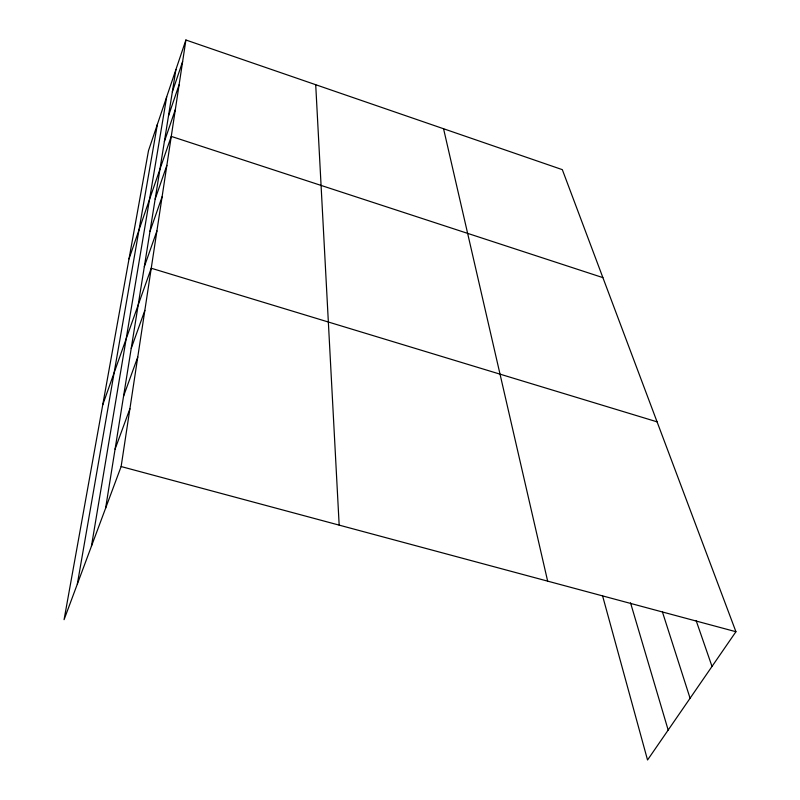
<?xml version="1.0" encoding="UTF-8"?>
<svg xmlns="http://www.w3.org/2000/svg" width="800" height="800" viewBox="0 0 800 800"><rect width="100%" height="100%" fill="white"/><g stroke="black" fill="none" stroke-linecap="round" stroke-linejoin="round"><path stroke-width="1.2" d="M185.9 40L148.51 150.6L64.07 619.68L121.13 466.55L185.9 40L562.32 169.65L735.93 631.72L647.54 760L602.6 595.91M105.61 508.2L175.93 69.49M91.43 546.25L166.7 96.81M77.32 584.13L157.38 124.38M172.35 91.85L182.62 61.59M168.51 115.8L179.11 84.73M164.39 141.52L175.33 109.6M129.02 258.89L171.26 136.4L602.88 277.62M155.16 199.11L166.86 165.37M149.96 231.49L162.1 196.77M144.33 266.67L156.91 230.93M102.75 404.79L151.24 268.23L657.07 421.84M131.23 348.38L144.84 310.42M123.57 396.17L137.76 357.02M115.07 449.15L129.9 408.76M121.13 466.55L735.93 631.72M696.16 620.64L712.01 666.44M662.46 612.03L690.08 698.26M630.53 602.83L668.17 730.06M443.56 128.75L547.65 581.14M315.71 84.71L339.17 525.13"/></g></svg>
